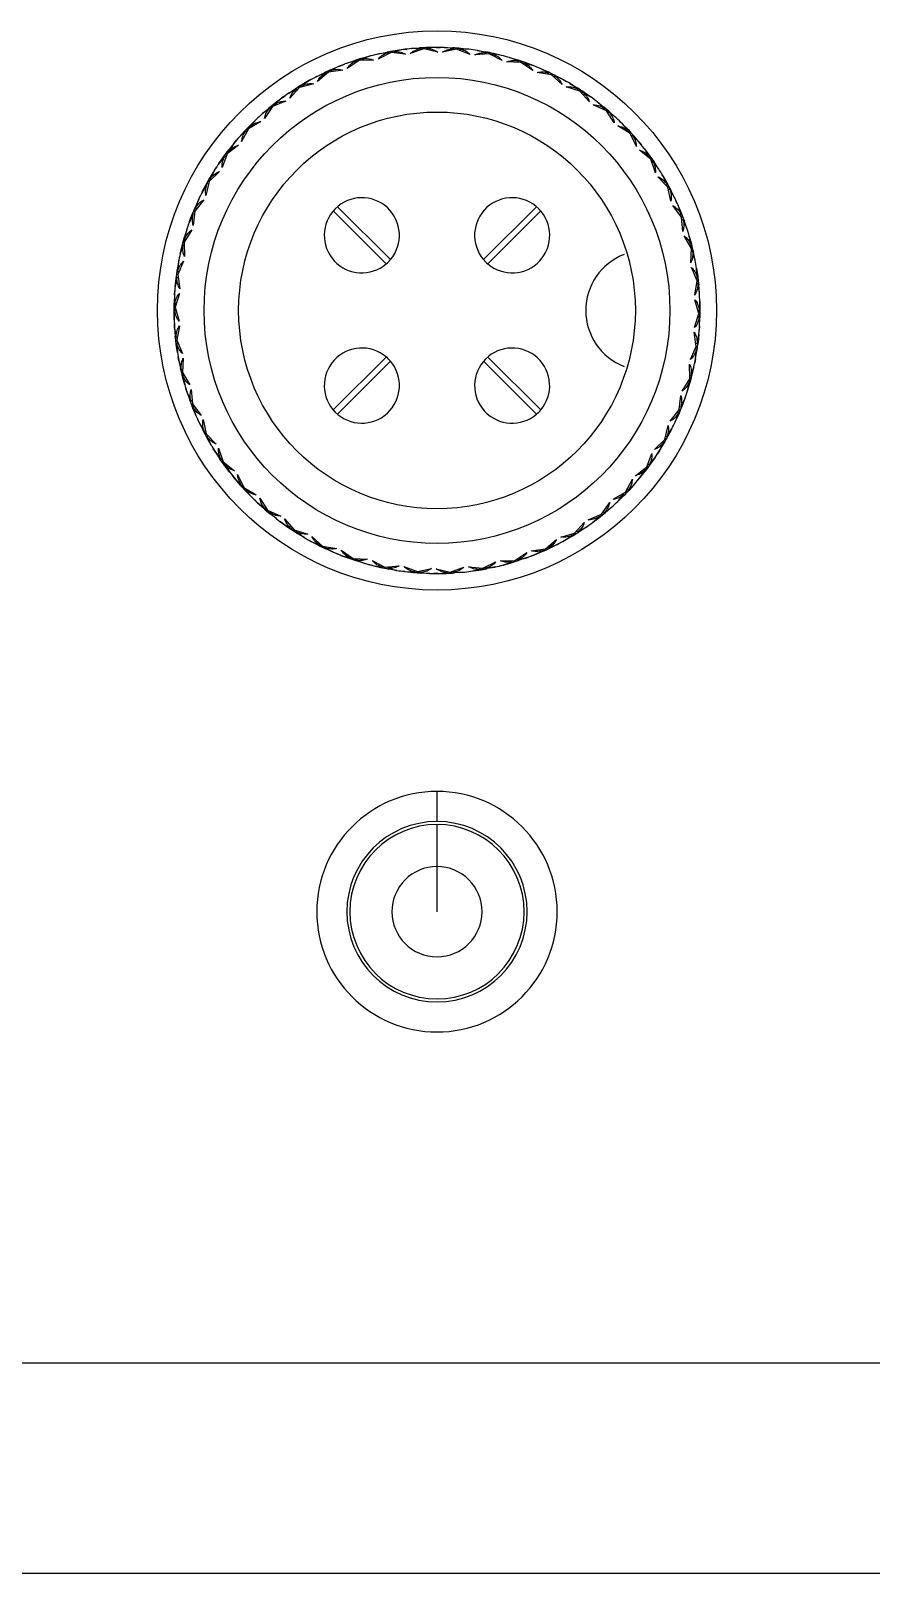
# Model space of a CAD drawing. Header units: millimetres. Extents: x -172 to 278, y -210 to 212.
# Drawn here: x 187.7 to 215.6, y -104.3 to -53 of the extents above; entities that cross this region are included whole.
import ezdxf

# ---------------------------------------------------------------- set-up
doc = ezdxf.new("R2010")
doc.units = ezdxf.units.MM

msp = doc.modelspace()

# ---------------------------------------------------------------- linework, layer by layer
at = {"color": 7, "linetype": 'Continuous', "lineweight": 25}
for p, q in [((198.967, -53.864), (198.701, -53.938)), ((199.641, -53.756), (199.21, -53.969)), ((199.226, -53.801), (199.497, -53.744)), ((199.523, -53.759), (199.235, -53.799)), ((199.497, -53.744), (199.635, -53.723)), ((199.564, -53.794), (199.523, -53.759)), ((199.635, -53.723), (199.772, -53.695)), ((199.635, -53.723), (199.641, -53.756)), ((200.119, -53.807), (199.641, -53.756)), ((199.726, -53.765), (199.753, -53.718)), ((200.037, -53.656), (199.753, -53.718)), ((200.046, -53.655), (199.772, -53.695)), ((200.046, -53.655), (200.178, -53.639)), ((200.728, -53.632), (200.274, -53.789)), ((200.311, -53.625), (200.586, -53.602)), ((200.61, -53.62), (200.32, -53.624)), ((200.586, -53.602), (200.726, -53.599)), ((200.647, -53.66), (200.61, -53.62)), ((200.726, -53.599), (200.866, -53.588)), ((200.726, -53.599), (200.728, -53.632)), ((201.196, -53.742), (200.728, -53.632)), ((200.811, -53.651), (200.844, -53.609)), ((201.134, -53.582), (200.844, -53.609)), ((201.142, -53.582), (200.866, -53.588)), ((201.142, -53.583), (201.275, -53.583)), ((201.822, -53.645), (201.352, -53.744)), ((201.409, -53.586), (201.685, -53.598)), ((201.707, -53.619), (201.418, -53.586)), ((201.685, -53.598), (201.824, -53.613)), ((201.738, -53.663), (201.707, -53.619)), ((201.824, -53.613), (201.822, -53.645)), ((202.272, -53.814), (201.822, -53.645)), ((201.824, -53.613), (201.964, -53.619)), ((201.902, -53.675), (201.94, -53.637)), ((202.231, -53.647), (201.94, -53.637)), ((202.239, -53.648), (201.964, -53.619)), ((202.905, -53.796), (202.426, -53.835)), ((202.503, -53.685), (202.776, -53.731)), ((202.795, -53.755), (202.512, -53.686)), ((202.776, -53.731), (202.912, -53.764)), ((202.82, -53.803), (202.795, -53.755)), ((202.912, -53.764), (202.905, -53.796)), ((203.331, -54.019), (202.905, -53.796)), ((202.912, -53.764), (203.05, -53.787)), ((202.981, -53.835), (203.023, -53.802)), ((203.311, -53.849), (203.023, -53.802)), ((203.319, -53.851), (203.05, -53.787)), ((197.413, -54.429), (197.542, -54.375)), ((197.542, -54.375), (197.668, -54.313)), ((197.542, -54.375), (197.556, -54.405)), ((198.032, -54.336), (197.556, -54.405)), ((197.641, -54.393), (197.655, -54.341)), ((197.915, -54.21), (197.655, -54.341)), ((197.923, -54.207), (197.668, -54.313)), ((197.923, -54.207), (198.047, -54.158)), ((198.172, -54.111), (198.433, -54.021)), ((198.578, -54.015), (198.177, -54.28)), ((198.461, -54.033), (198.181, -54.108)), ((198.433, -54.021), (198.568, -53.983)), ((198.507, -54.062), (198.461, -54.033)), ((198.568, -53.983), (198.701, -53.938)), ((198.568, -53.983), (198.578, -54.015)), ((199.059, -54.006), (198.578, -54.015)), ((198.663, -54.013), (198.684, -53.963)), ((198.959, -53.866), (198.684, -53.963)), ((203.962, -54.081), (203.482, -54.06)), ((203.577, -53.92), (203.841, -54.001)), ((203.857, -54.027), (203.585, -53.923)), ((203.841, -54.001), (203.972, -54.05)), ((203.876, -54.077), (203.857, -54.027)), ((203.972, -54.05), (203.962, -54.081)), ((204.356, -54.356), (203.962, -54.081)), ((203.972, -54.05), (204.106, -54.09)), ((204.032, -54.13), (204.078, -54.102)), ((204.357, -54.184), (204.078, -54.102)), ((204.365, -54.187), (204.106, -54.09)), ((204.612, -54.288), (204.864, -54.401)), ((204.877, -54.429), (204.62, -54.292)), ((196.574, -54.892), (196.69, -54.815)), ((197.054, -54.792), (196.591, -54.92)), ((196.673, -54.897), (196.681, -54.844)), ((196.923, -54.681), (196.681, -54.844)), ((196.93, -54.677), (196.69, -54.815)), ((197.165, -54.552), (197.413, -54.429)), ((197.443, -54.438), (197.173, -54.548)), ((197.556, -54.405), (197.192, -54.718)), ((197.491, -54.461), (197.443, -54.438)), ((204.974, -54.496), (204.5, -54.415)), ((204.864, -54.401), (204.988, -54.466)), ((204.89, -54.481), (204.877, -54.429)), ((204.988, -54.466), (204.974, -54.496)), ((205.33, -54.818), (204.974, -54.496)), ((204.988, -54.466), (205.116, -54.524)), ((205.037, -54.553), (205.086, -54.531)), ((205.353, -54.648), (205.086, -54.531)), ((205.361, -54.652), (205.116, -54.524)), ((205.361, -54.653), (205.477, -54.717)), ((205.593, -54.784), (205.829, -54.927)), ((205.838, -54.956), (205.601, -54.788)), ((196.141, -55.367), (195.698, -55.552)), ((195.997, -55.274), (195.778, -55.466)), ((196.004, -55.269), (195.784, -55.436)), ((195.993, -55.277), (196.112, -55.191)), ((196.222, -55.115), (196.452, -54.962)), ((196.482, -54.967), (196.229, -55.11)), ((196.591, -54.92), (196.269, -55.277)), ((196.452, -54.962), (196.574, -54.892)), ((196.534, -54.984), (196.482, -54.967)), ((196.574, -54.892), (196.591, -54.92)), ((205.926, -55.035), (205.466, -54.895)), ((205.829, -54.927), (205.944, -55.007)), ((205.838, -54.956), (205.844, -55.01)), ((205.926, -55.035), (205.944, -55.007)), ((206.239, -55.399), (205.926, -55.035)), ((205.944, -55.007), (206.064, -55.08)), ((206.033, -55.084), (205.982, -55.099)), ((206.283, -55.233), (206.033, -55.084)), ((206.29, -55.238), (206.064, -55.08)), ((206.504, -55.398), (206.721, -55.57)), ((206.725, -55.6), (206.511, -55.403)), ((195.356, -55.792), (195.566, -55.611)), ((195.596, -55.612), (195.363, -55.786)), ((195.698, -55.552), (195.423, -55.947)), ((195.566, -55.611), (195.677, -55.527)), ((195.649, -55.623), (195.596, -55.612)), ((195.677, -55.527), (195.784, -55.436)), ((195.677, -55.527), (195.698, -55.552)), ((195.777, -55.519), (195.778, -55.466)), ((206.803, -55.688), (206.364, -55.492)), ((206.721, -55.57), (206.824, -55.664)), ((206.725, -55.6), (206.725, -55.654)), ((206.803, -55.688), (206.824, -55.664)), ((207.068, -56.089), (206.803, -55.688)), ((206.824, -55.664), (206.934, -55.751)), ((206.903, -55.751), (206.85, -55.76)), ((207.133, -55.93), (206.903, -55.751)), ((207.139, -55.936), (206.934, -55.751)), ((194.582, -56.572), (194.767, -56.367)), ((194.798, -56.364), (194.588, -56.565)), ((194.891, -56.291), (194.668, -56.717)), ((194.767, -56.367), (194.868, -56.269)), ((194.852, -56.367), (194.798, -56.364)), ((194.868, -56.269), (194.962, -56.165)), ((194.868, -56.269), (194.891, -56.291)), ((195.308, -56.052), (194.891, -56.291)), ((195.153, -55.978), (194.96, -56.195)), ((194.965, -56.249), (194.96, -56.195)), ((195.159, -55.972), (194.962, -56.165)), ((207.139, -55.937), (207.236, -56.028)), ((207.592, -56.447), (207.181, -56.197)), ((207.331, -56.121), (207.524, -56.319)), ((207.525, -56.349), (207.338, -56.127)), ((207.525, -56.349), (207.518, -56.403)), ((207.524, -56.319), (207.616, -56.425)), ((207.592, -56.447), (207.616, -56.425)), ((207.616, -56.425), (207.713, -56.525)), ((194.567, -56.836), (194.184, -57.126)), ((194.41, -56.775), (194.238, -56.991)), ((194.404, -56.782), (194.239, -57.022)), ((194.41, -56.775), (194.495, -56.673)), ((207.804, -56.878), (207.592, -56.447)), ((207.683, -56.521), (207.629, -56.524)), ((207.888, -56.728), (207.683, -56.521)), ((207.894, -56.735), (207.713, -56.525)), ((207.885, -56.725), (207.978, -56.838)), ((208.061, -56.942), (208.228, -57.163)), ((193.912, -57.442), (194.07, -57.216)), ((194.1, -57.209), (193.917, -57.435)), ((194.184, -57.126), (194.015, -57.576)), ((194.07, -57.216), (194.157, -57.106)), ((194.154, -57.206), (194.1, -57.209)), ((194.157, -57.106), (194.238, -56.991)), ((194.157, -57.106), (194.184, -57.126)), ((194.252, -57.074), (194.239, -57.022)), ((208.278, -57.299), (207.902, -56.999)), ((208.225, -57.193), (208.067, -56.95)), ((208.225, -57.193), (208.212, -57.245)), ((208.228, -57.163), (208.305, -57.28)), ((208.278, -57.299), (208.305, -57.28)), ((208.436, -57.753), (208.278, -57.299)), ((208.305, -57.28), (208.39, -57.391)), ((208.36, -57.384), (208.306, -57.379)), ((208.538, -57.615), (208.36, -57.384)), ((208.542, -57.622), (208.39, -57.391)), ((193.558, -58.026), (193.623, -57.902)), ((193.93, -57.707), (193.586, -58.042)), ((193.766, -57.666), (193.623, -57.902)), ((193.762, -57.673), (193.629, -57.932)), ((193.647, -57.983), (193.629, -57.932)), ((193.767, -57.666), (193.838, -57.554)), ((208.853, -58.229), (208.518, -57.885)), ((208.682, -57.849), (208.82, -58.088)), ((208.814, -58.118), (208.687, -57.857)), ((193.357, -58.391), (193.485, -58.146)), ((193.514, -58.135), (193.361, -58.382)), ((193.586, -58.042), (193.476, -58.51)), ((193.485, -58.146), (193.558, -58.026)), ((193.567, -58.125), (193.514, -58.135)), ((193.558, -58.026), (193.586, -58.042)), ((208.814, -58.118), (208.794, -58.168)), ((208.82, -58.088), (208.882, -58.214)), ((208.853, -58.229), (208.882, -58.214)), ((208.952, -58.7), (208.853, -58.229)), ((208.924, -58.324), (208.871, -58.313)), ((208.882, -58.214), (208.952, -58.335)), ((209.071, -58.575), (208.924, -58.324)), ((209.074, -58.583), (208.952, -58.335)), ((193.078, -59.014), (193.127, -58.883)), ((193.408, -58.65), (193.108, -59.026)), ((193.24, -58.631), (193.127, -58.883)), ((193.236, -58.638), (193.136, -58.912)), ((193.136, -58.912), (193.162, -58.959)), ((193.235, -58.643), (193.297, -58.51)), ((199.62, -60.643), (197.858, -58.881)), ((204.479, -58.881), (202.717, -60.643)), ((209.307, -59.225), (209.017, -58.842)), ((209.068, -58.571), (209.131, -58.704)), ((209.185, -58.826), (209.292, -59.081)), ((209.282, -59.11), (209.189, -58.834)), ((192.924, -59.401), (193.021, -59.142)), ((193.048, -59.128), (192.927, -59.392)), ((193.021, -59.142), (193.078, -59.014)), ((193.048, -59.128), (193.099, -59.111)), ((193.108, -59.026), (193.057, -59.504)), ((193.108, -59.026), (193.078, -59.014)), ((197.717, -59.022), (199.479, -60.784)), ((202.858, -60.784), (204.62, -59.022)), ((209.282, -59.11), (209.255, -59.157)), ((209.292, -59.081), (209.338, -59.213)), ((209.307, -59.225), (209.338, -59.213)), ((209.346, -59.704), (209.307, -59.225)), ((209.365, -59.328), (209.314, -59.31)), ((209.338, -59.213), (209.392, -59.342)), ((209.479, -59.596), (209.365, -59.328)), ((209.482, -59.604), (209.392, -59.342)), ((192.726, -60.054), (192.758, -59.918)), ((193.007, -59.652), (192.757, -60.063)), ((192.839, -59.653), (192.758, -59.918)), ((192.836, -59.662), (192.771, -59.945)), ((192.771, -59.945), (192.802, -59.99)), ((209.632, -60.269), (209.393, -59.853)), ((209.561, -59.858), (209.635, -60.125)), ((209.622, -60.152), (209.564, -59.867)), ((192.622, -60.457), (192.685, -60.188)), ((192.71, -60.171), (192.624, -60.448)), ((192.685, -60.188), (192.726, -60.054)), ((192.71, -60.171), (192.759, -60.148)), ((192.757, -60.063), (192.726, -60.054)), ((192.757, -60.063), (192.767, -60.543)), ((209.622, -60.152), (209.59, -60.195)), ((209.611, -60.75), (209.632, -60.269)), ((209.677, -60.379), (209.629, -60.355)), ((209.632, -60.269), (209.664, -60.262)), ((209.635, -60.125), (209.664, -60.262)), ((209.664, -60.262), (209.702, -60.397)), ((209.757, -60.659), (209.677, -60.379)), ((209.758, -60.667), (209.702, -60.397)), ((192.507, -61.13), (192.522, -60.991)), ((192.568, -60.719), (192.522, -60.991)), ((192.567, -60.727), (192.538, -61.017)), ((192.538, -61.017), (192.574, -61.057)), ((192.736, -60.696), (192.539, -61.135)), ((192.566, -60.732), (192.594, -60.588)), ((209.824, -61.347), (209.639, -60.903)), ((209.805, -60.93), (209.845, -61.203)), ((209.828, -61.229), (209.807, -60.939)), ((192.454, -61.543), (192.483, -61.268)), ((192.506, -61.248), (192.455, -61.534)), ((192.483, -61.268), (192.507, -61.13)), ((192.506, -61.248), (192.552, -61.219)), ((192.539, -61.135), (192.507, -61.13)), ((192.539, -61.135), (192.609, -61.61)), ((209.743, -61.82), (209.824, -61.347)), ((209.828, -61.229), (209.791, -61.268)), ((209.855, -61.461), (209.81, -61.431)), ((209.824, -61.347), (209.857, -61.343)), ((209.845, -61.203), (209.857, -61.343)), ((209.899, -61.748), (209.855, -61.461)), ((209.857, -61.343), (209.877, -61.481)), ((209.899, -61.757), (209.877, -61.481)), ((192.434, -61.809), (192.422, -62.085)), ((192.433, -61.818), (192.441, -62.109)), ((192.434, -61.809), (192.443, -61.676)), ((192.597, -61.766), (192.457, -62.226)), ((209.879, -62.439), (209.751, -61.976)), ((209.898, -62.323), (209.913, -62.032)), ((209.913, -62.023), (209.918, -62.3)), ((192.418, -62.365), (192.425, -62.225)), ((192.424, -62.642), (192.418, -62.365)), ((192.425, -62.225), (192.422, -62.085)), ((192.438, -62.342), (192.423, -62.632)), ((192.457, -62.226), (192.425, -62.225)), ((192.438, -62.342), (192.48, -62.308)), ((192.441, -62.109), (192.482, -62.144)), ((192.457, -62.226), (192.586, -62.689)), ((209.74, -62.899), (209.879, -62.439)), ((209.895, -62.556), (209.855, -62.521)), ((209.898, -62.323), (209.857, -62.357)), ((209.879, -62.439), (209.912, -62.44)), ((209.903, -62.847), (209.895, -62.556)), ((209.903, -62.856), (209.915, -62.58)), ((209.918, -62.3), (209.912, -62.44)), ((209.912, -62.44), (209.915, -62.58)), ((192.438, -62.921), (192.43, -62.775)), ((192.437, -62.908), (192.46, -63.183)), ((192.438, -62.916), (192.482, -63.204)), ((192.594, -62.845), (192.513, -63.318)), ((209.797, -63.53), (209.728, -63.054)), ((209.902, -62.856), (209.894, -62.989)), ((192.48, -63.322), (192.46, -63.183)), ((192.513, -63.318), (192.48, -63.322)), ((192.492, -63.462), (192.48, -63.322)), ((192.482, -63.204), (192.527, -63.234)), ((192.531, -63.735), (192.492, -63.462)), ((192.509, -63.436), (192.546, -63.397)), ((192.509, -63.436), (192.53, -63.726)), ((192.513, -63.318), (192.698, -63.762)), ((209.601, -63.969), (209.797, -63.53)), ((209.799, -63.648), (209.762, -63.608)), ((209.831, -63.417), (209.785, -63.445)), ((209.797, -63.53), (209.83, -63.535)), ((209.83, -63.535), (209.815, -63.674)), ((209.853, -63.397), (209.83, -63.535)), ((209.831, -63.417), (209.882, -63.131)), ((209.883, -63.122), (209.853, -63.397)), ((192.581, -64.011), (192.554, -63.867)), ((192.578, -63.998), (192.635, -64.268)), ((192.58, -64.006), (192.66, -64.286)), ((192.725, -63.915), (192.704, -64.395)), ((199.479, -63.881), (197.717, -65.643)), ((197.858, -65.784), (199.62, -64.022)), ((202.717, -64.022), (204.479, -65.784)), ((204.62, -65.643), (202.858, -63.881)), ((209.579, -64.602), (209.57, -64.122)), ((209.768, -63.946), (209.743, -64.077)), ((209.768, -63.946), (209.815, -63.674)), ((209.77, -63.938), (209.799, -63.648)), ((192.673, -64.403), (192.635, -64.268)), ((192.66, -64.286), (192.708, -64.31)), ((192.704, -64.395), (192.673, -64.403)), ((192.701, -64.54), (192.673, -64.403)), ((192.775, -64.806), (192.701, -64.54)), ((192.704, -64.395), (192.944, -64.812)), ((192.715, -64.513), (192.747, -64.47)), ((192.715, -64.513), (192.773, -64.798)), ((209.329, -65.013), (209.579, -64.602)), ((209.626, -64.494), (209.578, -64.517)), ((209.579, -64.602), (209.611, -64.611)), ((209.611, -64.611), (209.579, -64.747)), ((209.652, -64.477), (209.611, -64.611)), ((209.626, -64.494), (209.713, -64.217)), ((209.715, -64.208), (209.652, -64.477)), ((192.855, -65.061), (192.814, -64.934)), ((192.855, -65.061), (192.945, -65.322)), ((192.857, -65.069), (192.972, -65.337)), ((192.99, -64.961), (193.03, -65.44)), ((209.498, -65.011), (209.579, -64.747)), ((209.501, -65.003), (209.566, -64.719)), ((209.566, -64.719), (209.535, -64.675)), ((192.999, -65.452), (192.945, -65.322)), ((192.972, -65.337), (193.023, -65.355)), ((193.03, -65.44), (192.999, -65.452)), ((193.045, -65.584), (192.999, -65.452)), ((193.03, -65.44), (193.32, -65.823)), ((193.152, -65.839), (193.045, -65.584)), ((193.055, -65.555), (193.081, -65.508)), ((193.055, -65.555), (193.148, -65.831)), ((208.929, -66.015), (209.228, -65.638)), ((209.259, -65.651), (209.21, -65.782)), ((209.228, -65.638), (209.279, -65.16)), ((209.228, -65.638), (209.259, -65.651)), ((209.289, -65.537), (209.237, -65.553)), ((209.316, -65.523), (209.259, -65.651)), ((209.289, -65.537), (209.41, -65.273)), ((209.413, -65.264), (209.316, -65.523)), ((193.263, -66.081), (193.206, -65.961)), ((193.262, -66.082), (193.385, -66.329)), ((193.266, -66.089), (193.413, -66.341)), ((193.384, -65.965), (193.483, -66.435)), ((208.75, -66.623), (208.861, -66.155)), ((209.097, -66.034), (209.21, -65.782)), ((209.1, -66.027), (209.2, -65.753)), ((209.2, -65.753), (209.175, -65.705)), ((193.455, -66.451), (193.385, -66.329)), ((193.413, -66.341), (193.466, -66.352)), ((193.483, -66.435), (193.455, -66.451)), ((193.516, -66.576), (193.455, -66.451)), ((193.483, -66.435), (193.819, -66.779)), ((193.654, -66.816), (193.516, -66.576)), ((193.523, -66.547), (193.543, -66.497)), ((193.523, -66.547), (193.65, -66.808)), ((208.406, -66.958), (208.75, -66.623)), ((208.708, -66.733), (208.689, -66.682)), ((208.779, -66.639), (208.714, -66.763)), ((208.75, -66.623), (208.779, -66.639)), ((208.823, -66.529), (208.77, -66.539)), ((208.852, -66.519), (208.779, -66.639)), ((208.823, -66.529), (208.976, -66.282)), ((208.98, -66.274), (208.852, -66.519)), ((193.795, -67.043), (193.724, -66.93)), ((193.795, -67.043), (193.947, -67.274)), ((193.799, -67.05), (193.977, -67.281)), ((193.901, -66.912), (194.058, -67.366)), ((208.153, -67.539), (208.321, -67.089)), ((208.57, -66.999), (208.498, -67.111)), ((208.57, -66.999), (208.714, -66.763)), ((208.575, -66.992), (208.708, -66.733)), ((194.032, -67.385), (193.947, -67.274)), ((193.977, -67.281), (194.03, -67.285)), ((194.058, -67.366), (194.032, -67.385)), ((194.109, -67.502), (194.032, -67.385)), ((194.058, -67.366), (194.434, -67.665)), ((194.276, -67.722), (194.109, -67.502)), ((194.111, -67.472), (194.125, -67.42)), ((194.111, -67.472), (194.27, -67.715)), ((207.77, -67.829), (208.153, -67.539)), ((207.927, -67.89), (208.099, -67.673)), ((207.932, -67.883), (208.097, -67.643)), ((208.097, -67.643), (208.085, -67.591)), ((208.179, -67.559), (208.099, -67.673)), ((208.153, -67.539), (208.179, -67.559)), ((208.266, -67.449), (208.179, -67.559)), ((208.237, -67.456), (208.183, -67.459)), ((208.237, -67.456), (208.419, -67.23)), ((208.425, -67.222), (208.266, -67.449)), ((194.443, -67.93), (194.359, -67.827)), ((194.443, -67.93), (194.623, -68.14)), ((194.449, -67.937), (194.654, -68.143)), ((194.532, -67.787), (194.745, -68.218)), ((194.721, -68.24), (194.623, -68.14)), ((194.654, -68.143), (194.707, -68.141)), ((194.745, -68.218), (194.721, -68.24)), ((194.745, -68.218), (195.156, -68.467)), ((207.445, -68.373), (207.669, -67.948)), ((207.539, -68.301), (207.748, -68.1)), ((207.754, -68.093), (207.569, -68.298)), ((207.927, -67.89), (207.842, -67.992)), ((194.812, -68.346), (194.721, -68.24)), ((194.811, -68.316), (194.818, -68.262)), ((194.811, -68.316), (194.999, -68.537)), ((195.005, -68.544), (194.812, -68.346)), ((195.208, -68.738), (195.101, -68.637)), ((195.198, -68.729), (195.403, -68.914)), ((195.204, -68.735), (195.433, -68.914)), ((195.268, -68.576), (195.533, -68.976)), ((206.639, -69.112), (206.914, -68.718)), ((207.029, -68.613), (207.445, -68.373)), ((207.177, -68.693), (207.375, -68.5)), ((207.183, -68.687), (207.377, -68.469)), ((207.377, -68.469), (207.371, -68.416)), ((207.469, -68.396), (207.375, -68.5)), ((207.445, -68.373), (207.469, -68.396)), ((207.569, -68.298), (207.469, -68.396)), ((207.539, -68.301), (207.485, -68.298)), ((195.512, -69.001), (195.403, -68.914)), ((195.433, -68.914), (195.486, -68.905)), ((195.533, -68.976), (195.512, -69.001)), ((195.616, -69.095), (195.512, -69.001)), ((195.533, -68.976), (195.972, -69.173)), ((195.611, -69.065), (195.612, -69.011)), ((195.611, -69.065), (195.825, -69.262)), ((195.833, -69.267), (195.616, -69.095)), ((206.195, -69.298), (206.639, -69.112)), ((206.333, -69.396), (206.553, -69.229)), ((206.339, -69.391), (206.559, -69.199)), ((206.659, -69.138), (206.553, -69.229)), ((206.559, -69.199), (206.56, -69.145)), ((206.639, -69.112), (206.659, -69.138)), ((206.771, -69.053), (206.659, -69.138)), ((206.74, -69.053), (206.688, -69.042)), ((206.74, -69.053), (206.974, -68.879)), ((206.98, -68.873), (206.771, -69.053)), ((196.058, -69.434), (195.939, -69.348)), ((196.046, -69.427), (196.273, -69.585)), ((196.053, -69.432), (196.303, -69.581)), ((196.097, -69.266), (196.411, -69.63)), ((196.393, -69.658), (196.273, -69.585)), ((196.303, -69.581), (196.355, -69.565)), ((196.411, -69.63), (196.393, -69.658)), ((196.508, -69.738), (196.393, -69.658)), ((196.411, -69.63), (196.87, -69.77)), ((196.499, -69.709), (196.492, -69.655)), ((196.499, -69.709), (196.736, -69.877)), ((196.744, -69.881), (196.508, -69.738)), ((205.283, -69.873), (205.746, -69.745)), ((205.656, -69.821), (205.663, -69.767)), ((205.746, -69.745), (206.068, -69.388)), ((205.746, -69.745), (205.763, -69.772)), ((205.884, -69.703), (205.763, -69.772)), ((205.854, -69.698), (205.803, -69.681)), ((205.854, -69.698), (206.107, -69.555)), ((206.115, -69.55), (205.884, -69.703)), ((196.976, -70.013), (197.221, -70.141)), ((196.983, -70.017), (197.25, -70.134)), ((197.006, -69.847), (197.363, -70.169)), ((197.348, -70.198), (197.221, -70.141)), ((197.25, -70.134), (197.299, -70.112)), ((197.363, -70.169), (197.348, -70.198)), ((197.472, -70.264), (197.348, -70.198)), ((197.363, -70.169), (197.837, -70.25)), ((197.46, -70.236), (197.447, -70.183)), ((197.46, -70.236), (197.716, -70.373)), ((197.725, -70.376), (197.472, -70.264)), ((204.305, -70.329), (204.781, -70.26)), ((204.682, -70.324), (204.696, -70.272)), ((204.781, -70.26), (205.145, -69.946)), ((204.781, -70.26), (204.794, -70.29)), ((204.924, -70.236), (204.794, -70.29)), ((204.894, -70.227), (204.846, -70.204)), ((204.894, -70.227), (205.163, -70.117)), ((205.171, -70.113), (204.924, -70.236)), ((205.406, -69.987), (205.29, -70.051)), ((205.407, -69.987), (205.646, -69.85)), ((205.414, -69.983), (205.656, -69.821)), ((205.763, -69.772), (205.646, -69.85)), ((197.984, -70.482), (197.848, -70.428)), ((197.972, -70.478), (198.23, -70.574)), ((197.98, -70.481), (198.259, -70.563)), ((197.981, -70.309), (198.375, -70.584)), ((198.364, -70.615), (198.23, -70.574)), ((198.259, -70.563), (198.305, -70.535)), ((198.375, -70.584), (198.364, -70.615)), ((198.496, -70.664), (198.364, -70.615)), ((198.375, -70.584), (198.855, -70.605)), ((198.48, -70.638), (198.46, -70.588)), ((198.48, -70.638), (198.751, -70.742)), ((198.76, -70.744), (198.496, -70.664)), ((199.018, -70.814), (198.889, -70.78)), ((199.006, -70.646), (199.431, -70.869)), ((202.696, -70.909), (203.127, -70.696)), ((203.278, -70.659), (203.759, -70.65)), ((203.37, -70.801), (203.636, -70.727)), ((203.378, -70.799), (203.652, -70.701)), ((203.768, -70.681), (203.636, -70.727)), ((203.652, -70.701), (203.673, -70.652)), ((203.759, -70.65), (204.159, -70.385)), ((203.759, -70.65), (203.768, -70.681)), ((203.903, -70.644), (203.768, -70.681)), ((203.875, -70.632), (203.83, -70.603)), ((203.875, -70.632), (204.156, -70.557)), ((204.165, -70.553), (203.903, -70.644)), ((204.413, -70.458), (204.29, -70.507)), ((204.414, -70.458), (204.669, -70.352)), ((204.422, -70.455), (204.682, -70.324)), ((204.794, -70.29), (204.669, -70.352)), ((199.018, -70.814), (199.287, -70.878)), ((199.026, -70.816), (199.313, -70.863)), ((199.425, -70.901), (199.287, -70.878)), ((199.313, -70.863), (199.355, -70.829)), ((199.431, -70.869), (199.425, -70.901)), ((199.561, -70.933), (199.425, -70.901)), ((199.431, -70.869), (199.91, -70.83)), ((199.542, -70.909), (199.516, -70.862)), ((199.542, -70.909), (199.824, -70.979)), ((199.833, -70.98), (199.561, -70.933)), ((200.098, -71.016), (199.965, -70.999)), ((200.065, -70.851), (200.515, -71.02)), ((200.098, -71.017), (200.372, -71.046)), ((200.106, -71.018), (200.397, -71.028)), ((200.512, -71.052), (200.372, -71.046)), ((200.397, -71.028), (200.435, -70.99)), ((200.515, -71.02), (200.512, -71.052)), ((200.652, -71.067), (200.512, -71.052)), ((200.515, -71.02), (200.985, -70.92)), ((200.63, -71.046), (200.599, -71.002)), ((200.63, -71.046), (200.919, -71.079)), ((200.928, -71.079), (200.652, -71.067)), ((201.194, -71.082), (201.061, -71.082)), ((201.141, -70.922), (201.609, -71.033)), ((201.195, -71.082), (201.471, -71.077)), ((201.203, -71.082), (201.493, -71.056)), ((201.61, -71.066), (201.471, -71.077)), ((201.493, -71.056), (201.526, -71.013)), ((201.609, -71.033), (202.063, -70.876)), ((201.609, -71.033), (201.61, -71.066)), ((201.75, -71.063), (201.61, -71.066)), ((201.726, -71.044), (201.69, -71.005)), ((201.726, -71.044), (202.017, -71.041)), ((202.026, -71.04), (201.75, -71.063)), ((202.218, -70.858), (202.696, -70.909)), ((202.291, -71.01), (202.565, -70.97)), ((202.299, -71.009), (202.584, -70.947)), ((202.702, -70.941), (202.565, -70.97)), ((202.584, -70.947), (202.611, -70.9)), ((202.696, -70.909), (202.702, -70.941)), ((202.84, -70.921), (202.702, -70.941)), ((202.814, -70.906), (202.772, -70.871)), ((202.814, -70.906), (203.102, -70.866)), ((203.111, -70.864), (202.84, -70.921)), ((203.37, -70.801), (203.24, -70.834)), ((201.168, -79.332), (201.168, -78.332)), ((201.168, -82.332), (201.168, -79.432)), ((-155.46, -97.332), (251.54, -97.332)), ((-155.46, -104.332), (251.54, -104.332))]:
    msp.add_line(p, q, dxfattribs=at)
for radius in [9.3, 7.75, 6.6]:
    msp.add_circle((201.168, -62.332), radius, dxfattribs=at)
for centre, radius, start, end in [((201.168, -62.332), 8.75, 102.7653, 104.6272), ((201.168, -62.332), 8.75, 99.1815, 101.0146), ((201.168, -62.332), 8.75, 95.5653, 97.4272), ((201.168, -62.332), 8.75, 91.9815, 93.8146), ((201.168, -62.332), 8.75, 88.3653, 90.2272), ((201.168, -62.332), 8.75, 84.7815, 86.6146), ((201.168, -62.332), 8.75, 81.1653, 83.0272), ((201.168, -62.332), 8.75, 77.5815, 79.4146), ((201.168, -62.332), 8.75, 73.9653, 75.8272), ((201.168, -62.332), 8.75, 113.5815, 115.4146), ((201.168, -62.332), 8.75, 109.9653, 111.8272), ((201.168, -62.332), 8.75, 106.3815, 108.2146), ((201.168, -62.332), 8.75, 70.3815, 72.2146), ((201.168, -62.332), 8.75, 66.7653, 68.6272), ((201.168, -62.332), 8.75, 120.7815, 122.6146), ((201.168, -62.332), 8.75, 117.1653, 119.0272), ((201.168, -62.332), 8.75, 63.1815, 65.0146), ((201.168, -62.332), 8.75, 59.5653, 61.4272), ((201.168, -62.332), 8.75, 124.3653, 126.2272), ((201.168, -62.332), 8.75, 55.9815, 57.8125), ((201.168, -62.332), 8.75, 52.3653, 54.2272), ((201.168, -62.332), 8.75, 131.5653, 133.4272), ((201.168, -62.332), 8.75, 127.9815, 129.8146), ((201.168, -62.332), 8.75, 48.7806, 50.6146), ((201.168, -62.332), 8.75, 135.1815, 137.0146), ((201.168, -62.332), 8.75, 45.1653, 47.0272), ((201.168, -62.332), 8.75, 41.5815, 43.4146), ((201.168, -62.332), 8.75, 138.7653, 140.6272), ((201.168, -62.332), 8.75, 37.9653, 39.8272), ((201.168, -62.332), 8.75, 145.9653, 147.8253), ((201.168, -62.332), 8.75, 142.3815, 144.2146), ((201.168, -62.332), 8.75, 34.3815, 36.2146), ((201.168, -62.332), 8.75, 149.5834, 151.4146), ((201.168, -62.332), 8.75, 30.7653, 32.6272), ((201.168, -62.332), 8.75, 153.1653, 155.0272), ((201.168, -62.332), 8.75, 27.1815, 29.0146), ((201.168, -62.332), 8.75, 156.7815, 158.6146), ((198.668, -59.832), 1.25, 319.5886, 310.4114), ((203.668, -59.832), 1.25, 229.5886, 220.4114), ((201.168, -62.332), 8.75, 23.5653, 25.4272), ((201.168, -62.332), 8.75, 160.3653, 162.2272), ((201.168, -62.332), 8.75, 19.9815, 21.8146), ((201.168, -62.332), 8.75, 163.9815, 165.8146), ((201.168, -62.332), 8.75, 16.3653, 18.2272), ((201.168, -62.332), 8.75, 167.5653, 169.4272), ((208.118, -62.332), 2, 111.1985, 248.8015), ((201.168, -62.332), 8.75, 12.7815, 14.6146), ((201.168, -62.332), 8.75, 171.1815, 173.0146), ((198.668, -59.832), 1.25, 310.4114, 319.5886), ((203.668, -59.832), 1.25, 220.4114, 229.5886), ((201.168, -62.332), 8.75, 9.1653, 11.0272), ((201.168, -62.332), 8.75, 174.7653, 176.6272), ((201.168, -62.332), 8.75, 5.5815, 7.4146), ((201.168, -62.332), 8.75, 1.9653, 3.8272), ((201.168, -62.332), 8.75, 178.3815, 180.2146), ((201.168, -62.332), 8.75, 358.3815, 0.2146), ((201.168, -62.332), 8.75, 181.9653, 183.8272), ((201.168, -62.332), 8.75, 354.7653, 356.6272), ((201.168, -62.332), 8.75, 185.5815, 187.4146), ((198.668, -64.832), 1.25, 49.5886, 40.4114), ((203.668, -64.832), 1.25, 319.5886, 310.4114), ((201.168, -62.332), 8.75, 351.1815, 353.0146), ((201.168, -62.332), 8.75, 189.1653, 191.0272), ((198.668, -64.832), 1.25, 40.4114, 49.5886), ((201.168, -62.332), 8.75, 347.5653, 349.4272), ((201.168, -62.332), 8.75, 192.7815, 194.6146), ((201.168, -62.332), 8.75, 343.9815, 345.8146), ((201.168, -62.332), 8.75, 196.3653, 198.2272), ((201.168, -62.332), 8.75, 340.3653, 342.2272), ((201.168, -62.332), 8.75, 199.9815, 201.8146), ((203.668, -64.832), 1.25, 310.4114, 319.5886), ((201.168, -62.332), 8.75, 336.7815, 338.6146), ((201.168, -62.332), 8.75, 203.5653, 205.4272), ((201.168, -62.332), 8.75, 333.1653, 335.0272), ((201.168, -62.332), 8.75, 207.1815, 209.0146), ((201.168, -62.332), 8.75, 329.5815, 331.4146), ((201.168, -62.332), 8.75, 210.7653, 212.6272), ((201.168, -62.332), 8.75, 325.9653, 327.8272), ((201.168, -62.332), 8.75, 214.3815, 216.2146), ((201.168, -62.332), 8.75, 217.9653, 219.8272), ((201.168, -62.332), 8.75, 322.3815, 324.2146), ((201.168, -62.332), 8.75, 221.5815, 223.4146), ((201.168, -62.332), 8.75, 318.7653, 320.6272), ((201.168, -62.332), 8.75, 225.1653, 227.0272), ((201.168, -62.332), 8.75, 311.5653, 313.4272), ((201.168, -62.332), 8.75, 315.1815, 317.0146), ((201.168, -62.332), 8.75, 228.7815, 230.6146), ((201.168, -62.332), 8.75, 307.9815, 309.8146), ((201.168, -62.332), 8.75, 232.3653, 234.2272), ((201.168, -62.332), 8.75, 235.9815, 237.8146), ((201.168, -62.332), 8.75, 300.7815, 302.6146), ((201.168, -62.332), 8.75, 304.3653, 306.2272), ((201.168, -62.332), 8.75, 239.5653, 241.4272), ((201.168, -62.332), 8.75, 243.1806, 245.0146), ((201.168, -62.332), 8.75, 293.5815, 295.4146), ((201.168, -62.332), 8.75, 297.1653, 299.0272), ((201.168, -62.332), 8.75, 246.7653, 248.6272), ((201.168, -62.332), 8.75, 250.3815, 252.2146), ((201.168, -62.332), 8.75, 253.9653, 255.8272), ((201.168, -62.332), 8.75, 286.3815, 288.2146), ((201.168, -62.332), 8.75, 289.9653, 291.8272), ((201.168, -62.332), 8.75, 257.5815, 259.4146), ((201.168, -62.332), 8.75, 261.1653, 263.0272), ((201.168, -62.332), 8.75, 264.7815, 266.6146), ((201.168, -62.332), 8.75, 268.3653, 270.2272), ((201.168, -62.332), 8.75, 271.9815, 273.8146), ((201.168, -62.332), 8.75, 275.5653, 277.4272), ((201.168, -62.332), 8.75, 279.1815, 281.0146), ((201.168, -62.332), 8.75, 282.7653, 284.6272), ((201.168, -82.332), 4, 90, 270), ((201.168, -82.332), 4, 270, 90), ((201.168, -82.332), 3, 90, 270), ((201.168, -82.332), 2.9, 90, 270), ((201.168, -82.332), 3, 270, 90), ((201.168, -82.332), 2.9, 270, 90), ((201.168, -82.332), 1.5, 90, 270), ((201.168, -82.332), 1.5, 270, 90)]:
    msp.add_arc(centre, radius, start, end, dxfattribs=at)
for points, knots in [([(199.21, -53.969), (199.249, -53.928), (199.335, -53.838), (199.457, -53.787), (199.523, -53.759)], [0, 0, 0, 0, 0.454807, 1, 1, 1, 1]), ([(199.753, -53.718), (199.825, -53.722), (199.956, -53.728), (200.068, -53.782), (200.119, -53.807)], [0, 0, 0, 0, 0.545193, 1, 1, 1, 1]), ([(200.274, -53.789), (200.318, -53.754), (200.414, -53.676), (200.541, -53.64), (200.61, -53.62)], [0, 0, 0, 0, 0.454807, 1, 1, 1, 1]), ([(200.844, -53.609), (200.914, -53.621), (201.044, -53.644), (201.148, -53.712), (201.196, -53.742)], [0, 0, 0, 0, 0.545193, 1, 1, 1, 1]), ([(201.352, -53.744), (201.4, -53.715), (201.505, -53.649), (201.636, -53.63), (201.707, -53.619)], [0, 0, 0, 0, 0.454807, 1, 1, 1, 1]), ([(201.94, -53.637), (202.008, -53.658), (202.134, -53.697), (202.229, -53.777), (202.272, -53.814)], [0, 0, 0, 0, 0.545193, 1, 1, 1, 1]), ([(202.426, -53.835), (202.478, -53.812), (202.591, -53.76), (202.723, -53.757), (202.795, -53.755)], [0, 0, 0, 0, 0.454807, 1, 1, 1, 1]), ([(203.023, -53.802), (203.089, -53.832), (203.209, -53.886), (203.293, -53.977), (203.331, -54.019)], [0, 0, 0, 0, 0.545193, 1, 1, 1, 1]), ([(197.655, -54.341), (197.725, -54.326), (197.855, -54.3), (197.976, -54.324), (198.032, -54.336)], [0, 0, 0, 0, 0.545193, 1, 1, 1, 1]), ([(198.177, -54.28), (198.211, -54.235), (198.285, -54.135), (198.399, -54.069), (198.461, -54.033)], [0, 0, 0, 0, 0.454807, 1, 1, 1, 1]), ([(198.684, -53.963), (198.756, -53.958), (198.887, -53.948), (199.005, -53.987), (199.059, -54.006)], [0, 0, 0, 0, 0.545193, 1, 1, 1, 1]), ([(203.482, -54.06), (203.535, -54.043), (203.654, -54.006), (203.785, -54.019), (203.857, -54.027)], [0, 0, 0, 0, 0.4548074, 1, 1, 1, 1]), ([(204.078, -54.102), (204.139, -54.139), (204.251, -54.208), (204.323, -54.31), (204.356, -54.356)], [0, 0, 0, 0, 0.545193, 1, 1, 1, 1]), ([(196.681, -54.844), (196.749, -54.821), (196.874, -54.778), (196.998, -54.788), (197.054, -54.792)], [0, 0, 0, 0, 0.545193, 1, 1, 1, 1]), ([(197.192, -54.718), (197.219, -54.669), (197.281, -54.561), (197.385, -54.481), (197.443, -54.438)], [0, 0, 0, 0, 0.454807, 1, 1, 1, 1]), ([(204.5, -54.415), (204.556, -54.405), (204.678, -54.383), (204.806, -54.413), (204.877, -54.429)], [0, 0, 0, 0, 0.454807, 1, 1, 1, 1]), ([(205.086, -54.531), (205.143, -54.576), (205.245, -54.659), (205.304, -54.768), (205.33, -54.818)], [0, 0, 0, 0, 0.5451928, 1, 1, 1, 1]), ([(205.466, -54.895), (205.523, -54.892), (205.647, -54.886), (205.77, -54.931), (205.838, -54.956)], [0, 0, 0, 0, 0.454807, 1, 1, 1, 1]), ([(195.778, -55.466), (195.842, -55.434), (195.961, -55.376), (196.085, -55.37), (196.141, -55.367)], [0, 0, 0, 0, 0.545193, 1, 1, 1, 1]), ([(196.269, -55.277), (196.29, -55.225), (196.337, -55.11), (196.431, -55.017), (196.482, -54.967)], [0, 0, 0, 0, 0.454807, 1, 1, 1, 1]), ([(206.033, -55.084), (206.083, -55.135), (206.175, -55.23), (206.219, -55.346), (206.239, -55.399)], [0, 0, 0, 0, 0.545193, 1, 1, 1, 1]), ([(195.423, -55.947), (195.438, -55.892), (195.47, -55.772), (195.552, -55.669), (195.596, -55.612)], [0, 0, 0, 0, 0.454807, 1, 1, 1, 1]), ([(206.364, -55.492), (206.421, -55.496), (206.545, -55.506), (206.662, -55.567), (206.725, -55.6)], [0, 0, 0, 0, 0.454807, 1, 1, 1, 1]), ([(206.903, -55.751), (206.947, -55.808), (207.026, -55.914), (207.055, -56.034), (207.068, -56.089)], [0, 0, 0, 0, 0.545193, 1, 1, 1, 1]), ([(194.668, -56.717), (194.676, -56.661), (194.693, -56.538), (194.761, -56.425), (194.798, -56.364)], [0, 0, 0, 0, 0.454807, 1, 1, 1, 1]), ([(194.96, -56.195), (195.02, -56.156), (195.13, -56.084), (195.252, -56.062), (195.308, -56.052)], [0, 0, 0, 0, 0.545193, 1, 1, 1, 1]), ([(207.181, -56.197), (207.236, -56.209), (207.358, -56.233), (207.466, -56.308), (207.525, -56.349)], [0, 0, 0, 0, 0.454807, 1, 1, 1, 1]), ([(194.239, -57.022), (194.294, -56.975), (194.395, -56.89), (194.513, -56.853), (194.567, -56.836)], [0, 0, 0, 0, 0.545193, 1, 1, 1, 1]), ([(207.683, -56.521), (207.719, -56.584), (207.784, -56.699), (207.798, -56.822), (207.804, -56.878)], [0, 0, 0, 0, 0.545193, 1, 1, 1, 1]), ([(194.015, -57.576), (194.016, -57.52), (194.018, -57.395), (194.071, -57.275), (194.1, -57.209)], [0, 0, 0, 0, 0.454807, 1, 1, 1, 1]), ([(207.902, -56.999), (207.956, -57.017), (208.073, -57.057), (208.172, -57.145), (208.225, -57.193)], [0, 0, 0, 0, 0.454807, 1, 1, 1, 1]), ([(208.36, -57.384), (208.388, -57.45), (208.438, -57.572), (208.436, -57.696), (208.436, -57.753)], [0, 0, 0, 0, 0.545193, 1, 1, 1, 1]), ([(193.629, -57.932), (193.677, -57.879), (193.766, -57.782), (193.879, -57.73), (193.93, -57.707)], [0, 0, 0, 0, 0.545193, 1, 1, 1, 1]), ([(208.518, -57.885), (208.568, -57.91), (208.68, -57.964), (208.767, -58.064), (208.814, -58.118)], [0, 0, 0, 0, 0.454807, 1, 1, 1, 1]), ([(193.476, -58.51), (193.469, -58.454), (193.455, -58.331), (193.493, -58.204), (193.514, -58.135)], [0, 0, 0, 0, 0.454807, 1, 1, 1, 1]), ([(208.924, -58.324), (208.943, -58.393), (208.977, -58.521), (208.96, -58.644), (208.952, -58.7)], [0, 0, 0, 0, 0.545193, 1, 1, 1, 1]), ([(193.136, -58.912), (193.178, -58.853), (193.254, -58.745), (193.359, -58.68), (193.408, -58.65)], [0, 0, 0, 0, 0.545193, 1, 1, 1, 1]), ([(209.017, -58.842), (209.064, -58.872), (209.168, -58.94), (209.242, -59.05), (209.282, -59.11)], [0, 0, 0, 0, 0.454807, 1, 1, 1, 1]), ([(193.057, -59.504), (193.044, -59.449), (193.015, -59.329), (193.036, -59.199), (193.048, -59.128)], [0, 0, 0, 0, 0.454807, 1, 1, 1, 1]), ([(209.365, -59.328), (209.375, -59.399), (209.393, -59.53), (209.361, -59.649), (209.346, -59.704)], [0, 0, 0, 0, 0.545193, 1, 1, 1, 1]), ([(192.771, -59.945), (192.805, -59.882), (192.867, -59.765), (192.963, -59.687), (193.007, -59.652)], [0, 0, 0, 0, 0.5451928, 1, 1, 1, 1]), ([(209.393, -59.853), (209.436, -59.889), (209.53, -59.97), (209.589, -60.088), (209.622, -60.152)], [0, 0, 0, 0, 0.454807, 1, 1, 1, 1]), ([(192.767, -60.543), (192.747, -60.49), (192.702, -60.374), (192.707, -60.243), (192.71, -60.171)], [0, 0, 0, 0, 0.454807, 1, 1, 1, 1]), ([(209.677, -60.379), (209.678, -60.451), (209.68, -60.582), (209.633, -60.697), (209.611, -60.75)], [0, 0, 0, 0, 0.545193, 1, 1, 1, 1]), ([(192.538, -61.017), (192.564, -60.949), (192.61, -60.826), (192.697, -60.737), (192.736, -60.696)], [0, 0, 0, 0, 0.545193, 1, 1, 1, 1]), ([(209.639, -60.903), (209.677, -60.945), (209.761, -61.036), (209.804, -61.161), (209.828, -61.229)], [0, 0, 0, 0, 0.4548074, 1, 1, 1, 1]), ([(192.609, -61.61), (192.582, -61.561), (192.524, -61.451), (192.512, -61.32), (192.506, -61.248)], [0, 0, 0, 0, 0.454807, 1, 1, 1, 1]), ([(209.855, -61.461), (209.847, -61.532), (209.832, -61.663), (209.771, -61.771), (209.743, -61.82)], [0, 0, 0, 0, 0.5451928, 1, 1, 1, 1]), ([(192.441, -62.109), (192.458, -62.039), (192.489, -61.911), (192.563, -61.811), (192.597, -61.766)], [0, 0, 0, 0, 0.545193, 1, 1, 1, 1]), ([(209.751, -61.976), (209.784, -62.022), (209.855, -62.123), (209.883, -62.252), (209.898, -62.323)], [0, 0, 0, 0, 0.4548074, 1, 1, 1, 1]), ([(192.586, -62.689), (192.553, -62.643), (192.481, -62.541), (192.454, -62.412), (192.438, -62.342)], [0, 0, 0, 0, 0.454807, 1, 1, 1, 1]), ([(209.895, -62.556), (209.878, -62.626), (209.848, -62.754), (209.773, -62.854), (209.74, -62.899)], [0, 0, 0, 0, 0.545193, 1, 1, 1, 1]), ([(192.482, -63.204), (192.49, -63.133), (192.505, -63.002), (192.566, -62.894), (192.594, -62.845)], [0, 0, 0, 0, 0.545193, 1, 1, 1, 1]), ([(209.728, -63.054), (209.755, -63.104), (209.813, -63.214), (209.824, -63.345), (209.831, -63.417)], [0, 0, 0, 0, 0.454807, 1, 1, 1, 1]), ([(192.698, -63.762), (192.66, -63.72), (192.576, -63.628), (192.532, -63.504), (192.509, -63.436)], [0, 0, 0, 0, 0.454807, 1, 1, 1, 1]), ([(192.66, -64.286), (192.659, -64.214), (192.657, -64.082), (192.704, -63.967), (192.725, -63.915)], [0, 0, 0, 0, 0.545193, 1, 1, 1, 1]), ([(209.57, -64.122), (209.59, -64.174), (209.634, -64.29), (209.629, -64.422), (209.626, -64.494)], [0, 0, 0, 0, 0.454807, 1, 1, 1, 1]), ([(209.799, -63.648), (209.773, -63.715), (209.726, -63.839), (209.64, -63.928), (209.601, -63.969)], [0, 0, 0, 0, 0.5451928, 1, 1, 1, 1]), ([(192.944, -64.812), (192.901, -64.775), (192.806, -64.695), (192.747, -64.577), (192.715, -64.513)], [0, 0, 0, 0, 0.4548074, 1, 1, 1, 1]), ([(192.972, -65.337), (192.962, -65.266), (192.943, -65.135), (192.976, -65.015), (192.99, -64.961)], [0, 0, 0, 0, 0.545193, 1, 1, 1, 1]), ([(209.566, -64.719), (209.532, -64.783), (209.47, -64.899), (209.373, -64.977), (209.329, -65.013)], [0, 0, 0, 0, 0.545193, 1, 1, 1, 1]), ([(193.32, -65.823), (193.272, -65.792), (193.168, -65.725), (193.095, -65.615), (193.055, -65.555)], [0, 0, 0, 0, 0.454807, 1, 1, 1, 1]), ([(209.279, -65.16), (209.293, -65.215), (209.322, -65.336), (209.301, -65.466), (209.289, -65.537)], [0, 0, 0, 0, 0.454807, 1, 1, 1, 1]), ([(193.413, -66.341), (193.394, -66.271), (193.36, -66.144), (193.377, -66.021), (193.384, -65.965)], [0, 0, 0, 0, 0.545193, 1, 1, 1, 1]), ([(208.861, -66.155), (208.867, -66.211), (208.881, -66.334), (208.844, -66.461), (208.823, -66.529)], [0, 0, 0, 0, 0.454807, 1, 1, 1, 1]), ([(209.2, -65.753), (209.159, -65.812), (209.083, -65.92), (208.977, -65.985), (208.929, -66.015)], [0, 0, 0, 0, 0.545193, 1, 1, 1, 1]), ([(193.819, -66.779), (193.768, -66.755), (193.657, -66.7), (193.57, -66.601), (193.523, -66.547)], [0, 0, 0, 0, 0.454807, 1, 1, 1, 1]), ([(193.977, -67.281), (193.949, -67.215), (193.899, -67.093), (193.9, -66.969), (193.901, -66.912)], [0, 0, 0, 0, 0.545193, 1, 1, 1, 1]), ([(208.321, -67.089), (208.321, -67.145), (208.319, -67.269), (208.266, -67.39), (208.237, -67.456)], [0, 0, 0, 0, 0.454807, 1, 1, 1, 1]), ([(208.708, -66.733), (208.66, -66.786), (208.571, -66.883), (208.458, -66.935), (208.406, -66.958)], [0, 0, 0, 0, 0.545193, 1, 1, 1, 1]), ([(194.434, -67.665), (194.381, -67.647), (194.263, -67.608), (194.165, -67.52), (194.111, -67.472)], [0, 0, 0, 0, 0.454807, 1, 1, 1, 1]), ([(208.097, -67.643), (208.042, -67.69), (207.942, -67.775), (207.824, -67.812), (207.77, -67.829)], [0, 0, 0, 0, 0.545193, 1, 1, 1, 1]), ([(194.654, -68.143), (194.618, -68.081), (194.553, -67.966), (194.539, -67.843), (194.532, -67.787)], [0, 0, 0, 0, 0.545193, 1, 1, 1, 1]), ([(207.669, -67.948), (207.661, -68.004), (207.644, -68.127), (207.576, -68.24), (207.539, -68.301)], [0, 0, 0, 0, 0.454807, 1, 1, 1, 1]), ([(195.156, -68.467), (195.101, -68.456), (194.979, -68.431), (194.87, -68.356), (194.811, -68.316)], [0, 0, 0, 0, 0.454807, 1, 1, 1, 1]), ([(195.433, -68.914), (195.39, -68.857), (195.311, -68.751), (195.282, -68.63), (195.268, -68.576)], [0, 0, 0, 0, 0.545193, 1, 1, 1, 1]), ([(206.914, -68.718), (206.899, -68.773), (206.867, -68.893), (206.785, -68.996), (206.74, -69.053)], [0, 0, 0, 0, 0.454807, 1, 1, 1, 1]), ([(207.377, -68.469), (207.317, -68.509), (207.206, -68.581), (207.084, -68.603), (207.029, -68.613)], [0, 0, 0, 0, 0.545193, 1, 1, 1, 1]), ([(195.972, -69.173), (195.916, -69.168), (195.792, -69.159), (195.675, -69.098), (195.611, -69.065)], [0, 0, 0, 0, 0.454807, 1, 1, 1, 1]), ([(206.559, -69.199), (206.494, -69.231), (206.376, -69.289), (206.252, -69.295), (206.195, -69.298)], [0, 0, 0, 0, 0.545193, 1, 1, 1, 1]), ([(196.303, -69.581), (196.253, -69.529), (196.162, -69.435), (196.117, -69.319), (196.097, -69.266)], [0, 0, 0, 0, 0.545193, 1, 1, 1, 1]), ([(196.87, -69.77), (196.814, -69.773), (196.69, -69.779), (196.566, -69.733), (196.499, -69.709)], [0, 0, 0, 0, 0.454807, 1, 1, 1, 1]), ([(206.068, -69.388), (206.047, -69.44), (205.999, -69.555), (205.906, -69.648), (205.854, -69.698)], [0, 0, 0, 0, 0.454807, 1, 1, 1, 1]), ([(197.25, -70.134), (197.194, -70.089), (197.091, -70.006), (197.033, -69.896), (197.006, -69.847)], [0, 0, 0, 0, 0.545193, 1, 1, 1, 1]), ([(197.837, -70.25), (197.781, -70.26), (197.659, -70.282), (197.53, -70.252), (197.46, -70.236)], [0, 0, 0, 0, 0.454807, 1, 1, 1, 1]), ([(205.145, -69.946), (205.117, -69.996), (205.056, -70.104), (204.951, -70.184), (204.894, -70.227)], [0, 0, 0, 0, 0.454807, 1, 1, 1, 1]), ([(205.656, -69.821), (205.588, -69.844), (205.463, -69.886), (205.339, -69.877), (205.283, -69.873)], [0, 0, 0, 0, 0.545193, 1, 1, 1, 1]), ([(198.259, -70.563), (198.198, -70.526), (198.085, -70.456), (198.013, -70.355), (197.981, -70.309)], [0, 0, 0, 0, 0.545193, 1, 1, 1, 1]), ([(198.855, -70.605), (198.801, -70.622), (198.683, -70.659), (198.551, -70.645), (198.48, -70.638)], [0, 0, 0, 0, 0.454807, 1, 1, 1, 1]), ([(199.313, -70.863), (199.248, -70.833), (199.128, -70.779), (199.044, -70.687), (199.006, -70.646)], [0, 0, 0, 0, 0.5451928, 1, 1, 1, 1]), ([(203.127, -70.696), (203.087, -70.737), (203.001, -70.826), (202.88, -70.878), (202.814, -70.906)], [0, 0, 0, 0, 0.454807, 1, 1, 1, 1]), ([(203.652, -70.701), (203.581, -70.707), (203.449, -70.717), (203.332, -70.677), (203.278, -70.659)], [0, 0, 0, 0, 0.545193, 1, 1, 1, 1]), ([(204.159, -70.385), (204.126, -70.43), (204.051, -70.53), (203.937, -70.596), (203.875, -70.632)], [0, 0, 0, 0, 0.454807, 1, 1, 1, 1]), ([(204.682, -70.324), (204.611, -70.339), (204.482, -70.365), (204.36, -70.34), (204.305, -70.329)], [0, 0, 0, 0, 0.545193, 1, 1, 1, 1]), ([(199.91, -70.83), (199.859, -70.853), (199.746, -70.905), (199.614, -70.908), (199.542, -70.909)], [0, 0, 0, 0, 0.454807, 1, 1, 1, 1]), ([(200.397, -71.028), (200.328, -71.007), (200.202, -70.968), (200.108, -70.888), (200.065, -70.851)], [0, 0, 0, 0, 0.545193, 1, 1, 1, 1]), ([(200.985, -70.92), (200.937, -70.95), (200.831, -71.015), (200.701, -71.035), (200.63, -71.046)], [0, 0, 0, 0, 0.454807, 1, 1, 1, 1]), ([(201.493, -71.056), (201.422, -71.044), (201.292, -71.021), (201.188, -70.953), (201.141, -70.922)], [0, 0, 0, 0, 0.545193, 1, 1, 1, 1]), ([(202.063, -70.876), (202.019, -70.911), (201.922, -70.989), (201.795, -71.025), (201.726, -71.044)], [0, 0, 0, 0, 0.454807, 1, 1, 1, 1]), ([(202.584, -70.947), (202.512, -70.943), (202.38, -70.937), (202.269, -70.883), (202.218, -70.858)], [0, 0, 0, 0, 0.545193, 1, 1, 1, 1])]:
    msp.add_open_spline(points, degree=3, knots=knots, dxfattribs=at)

doc.saveas('drawing.dxf')
